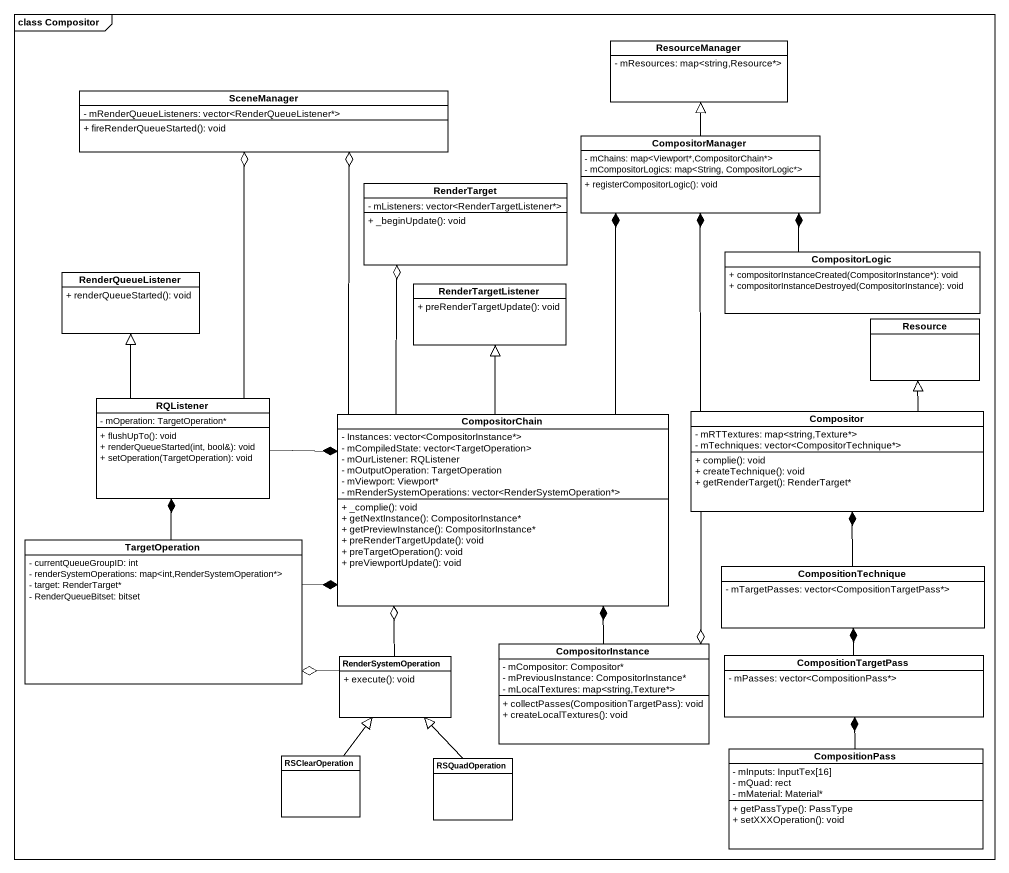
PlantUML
@startuml
mainframe class Compositor
hide circle
hide empty members
skinparam classAttributeIconSize 0
class ResourceManager {
  - mResources: map<string,Resource*>
}
class SceneManager {
  - mRenderQueueListeners: vector<RenderQueueListener*>
  + fireRenderQueueStarted(): void
}
class CompositorManager {
  - mChains: map<Viewport*,CompositorChain*>
  - mCompositorLogics: map<String, CompositorLogic*>
  + registerCompositorLogic(): void
}
class RenderTarget {
  - mListeners: vector<RenderTargetListener*>
  + _beginUpdate(): void
}
class RenderQueueListener {
  + renderQueueStarted(): void
}
class RenderTargetListener {
  + preRenderTargetUpdate(): void
}
class CompositorLogic {
  + compositorInstanceCreated(CompositorInstance*): void
  + compositorInstanceDestroyed(CompositorInstance): void
}
class Resource
class RQListener {
  - mOperation: TargetOperation*
  + flushUpTo(): void
  + renderQueueStarted(int, bool&): void
  + setOperation(TargetOperation): void
}
class CompositorChain {
  - Instances: vector<CompositorInstance*>
  - mCompiledState: vector<TargetOperation>
  - mOurListener: RQListener
  - mOutputOperation: TargetOperation
  - mViewport: Viewport*
  - mRenderSystemOperations: vector<RenderSystemOperation*>
  + _complie(): void
  + getNextInstance(): CompositorInstance*
  + getPreviewInstance(): CompositorInstance*
  + preRenderTargetUpdate(): void
  + preTargetOperation(): void
  + preViewportUpdate(): void
}
class Compositor {
  - mRTTextures: map<string,Texture*>
  - mTechniques: vector<CompositorTechnique*>
  + complie(): void
  + createTechnique(): void
  + getRenderTarget(): RenderTarget*
}
class TargetOperation {
  - currentQueueGroupID: int
  - renderSystemOperations: map<int,RenderSystemOperation*>
  - target: RenderTarget*
  - RenderQueueBitset: bitset
}
class CompositionTechnique {
  - mTargetPasses: vector<CompositionTargetPass*>
}
class CompositorInstance {
  - mCompositor: Compositor*
  - mPreviousInstance: CompositorInstance*
  - mLocalTextures: map<string,Texture*>
  + collectPasses(CompositionTargetPass): void
  + createLocalTextures(): void
}
class RenderSystemOperation {
  + execute(): void
}
class CompositionTargetPass {
  - mPasses: vector<CompositionPass*>
}
class RSClearOperation
class RSQuadOperation
class CompositionPass {
  - mInputs: InputTex[16]
  - mQuad: rect
  - mMaterial: Material*
  + getPassType(): PassType
  + setXXXOperation(): void
}
CompositorManager -up-|> ResourceManager
CompositorLogic -up-* CompositorManager
RQListener -up-o SceneManager
RQListener -up-|> RenderQueueListener
RQListener -right-* CompositorChain
CompositorChain -up-o SceneManager
CompositorChain -up-* CompositorManager
CompositorChain -up-o RenderTarget
CompositorChain -up-|> RenderTargetListener
Compositor -up-* CompositorManager
Compositor -up-|> Resource
Compositor --o CompositorInstance
TargetOperation -up-* RQListener
TargetOperation -right-* CompositorChain
CompositionTechnique -up-* Compositor
CompositorInstance -up-* CompositorChain
RenderSystemOperation -up-o CompositorChain
RenderSystemOperation -left-o TargetOperation
CompositionTargetPass -up-* CompositionTechnique
RSClearOperation -up-|> RenderSystemOperation
RSQuadOperation -up-|> RenderSystemOperation
CompositionPass -up-* CompositionTargetPass
@enduml
